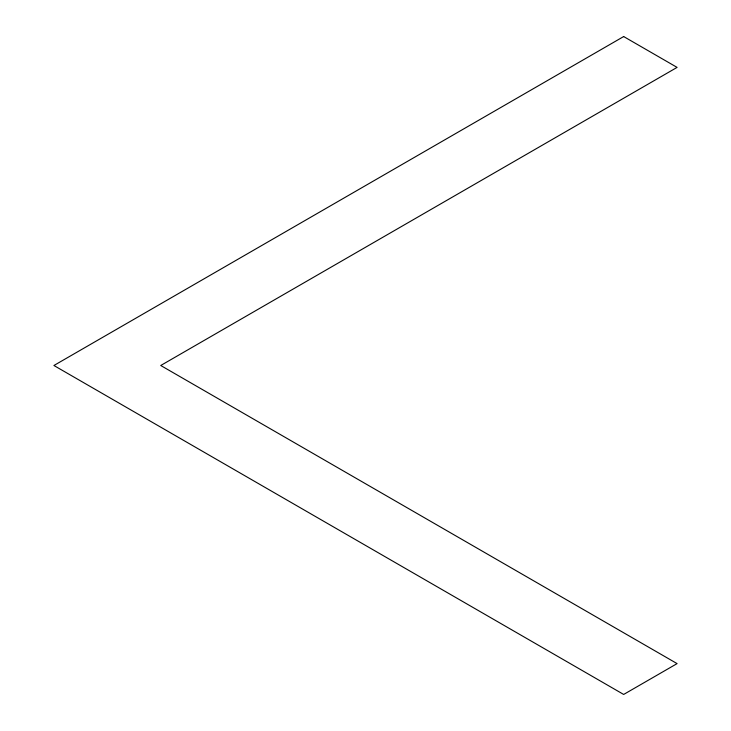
<?xml version="1.0" encoding="UTF-8"?>
<svg xmlns="http://www.w3.org/2000/svg" width="731" height="731" viewBox="0 0 731 731"><rect width="100%" height="100%" fill="white"/><g stroke="black" fill="none" stroke-linecap="round" stroke-linejoin="round"><path stroke-width="1.1" d="M623.671 36.55L53.911 365.5L623.671 694.45L677.089 663.611L160.738 365.5L677.089 67.389L623.671 36.55"/></g></svg>
